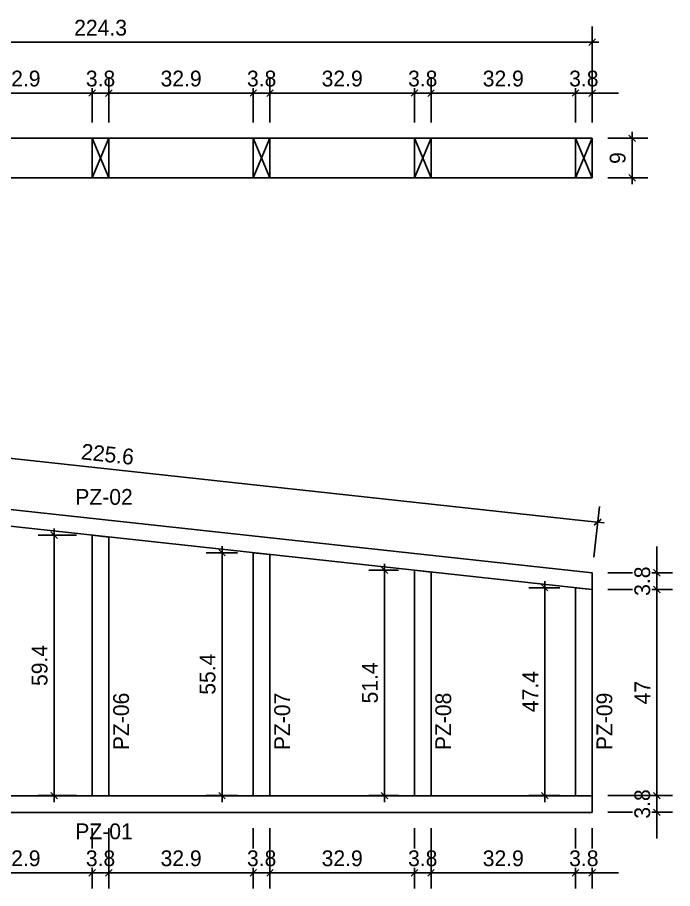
# Model space of a CAD drawing. Header units: millimetres. Extents: x 19458 to 19801, y 4351 to 4752.
# Drawn here: x 19612.547 to 19614.041, y 4507.213 to 4509.2 of the extents above; entities that cross this region are included whole.
import ezdxf

# ---------------------------------------------------------------- set-up
doc = ezdxf.new("R2010")
doc.units = ezdxf.units.MM
for name, color, linetype in [('0 @ 0.2', 7, 'Continuous'), ('PANELES PARED', 2, 'Continuous'), ('TEXTO @ 0.2', 2, 'Continuous')]:
    doc.layers.add(name, color=color, linetype=linetype)
doc.styles.add('century gothic', font='GOTHIC.TTF')
doc.dimstyles.new('ANOTATIVE CM SMCONSTRUCCIONES', dxfattribs={"dimscale": 0, "dimtxt": 0.18, "dimasz": 0.15, "dimexe": 0.18, "dimexo": 0.18, "dimgap": 0.07, "dimtad": 1, "dimdec": 1, "dimlfac": 100, "dimdsep": 46, "dimtxsty": 'century gothic', "dimblk1": 'FLECHA1', "dimblk2": 'FLECHA1', "dimsah": 1, "dimcen": 0.18, "dimdle": 0.075, "dimclrd": 1, "dimclre": 1, "dimclrt": 2, "dimaunit": 1, "dimadec": 0, "dimazin": 2, "dimtfac": 0.75, "dimtdec": 1, "dimtix": 1, "dimtmove": 2, "dimatfit": 3, "dimfxl": 0.09, "dimtvp": 1.5, "dimtfill": 1, "dimtolj": 1, "dimtzin": 0, "dimarcsym": 0})

# ---------------------------------------------------------------- blocks, each defined once
blk = doc.blocks.new('PL8')
at = {"layer": 'PANELES PARED'}
for points in [[(19479.1545, 4492.6112), (19479.1545, 4492.6495), (19476.912, 4492.8933), (19476.912, 4492.8551)], [(19476.912, 4492.1411), (19476.95, 4492.1411), (19476.95, 4492.851), (19476.912, 4492.8551)], [(19477.2794, 4492.1411), (19477.3174, 4492.1411), (19477.3174, 4492.811), (19477.2794, 4492.8152)], [(19477.6468, 4492.1411), (19477.6848, 4492.1411), (19477.6848, 4492.7711), (19477.6468, 4492.7752)], [(19478.0142, 4492.1411), (19478.0522, 4492.1411), (19478.0522, 4492.7311), (19478.0142, 4492.7352)], [(19478.3816, 4492.1411), (19478.4196, 4492.1411), (19478.4196, 4492.6912), (19478.3816, 4492.6953)], [(19478.7491, 4492.1411), (19478.7871, 4492.1411), (19478.7871, 4492.6512), (19478.7491, 4492.6553)], [(19479.1165, 4492.1411), (19479.1545, 4492.1411), (19479.1545, 4492.6112), (19479.1165, 4492.6154)], [(19476.912, 4492.1411), (19476.912, 4492.1031), (19479.1545, 4492.1031), (19479.1545, 4492.1411)]]:
    blk.add_lwpolyline(points, close=True, dxfattribs=at)
blk = doc.blocks.new('FLECHA1')
at = {"color": 1}
blk.add_line((-1, 0), (0.496, 0), dxfattribs=at)
at = {"color": 4}
blk.add_line((-0.246, -0.248), (0.248, 0.25), dxfattribs=at)
blk = doc.blocks.new('*D1072')
at = {"color": 1, "lineweight": -2, "transparency": 16777216}
for p, q in [((19612.3881, 4507.3513), (19612.3881, 4507.2133)), ((19612.7175, 4507.3513), (19612.7175, 4507.2133)), ((19612.4181, 4507.2493), (19612.6875, 4507.2493))]:
    blk.add_line(p, q, dxfattribs=at)
at = {"layer": 'Defpoints', "color": 0, "transparency": 16777216}
for p in [(19612.3881, 4507.3873), (19612.7175, 4507.3873), (19612.7175, 4507.2493)]:
    blk.add_point(p, dxfattribs=at)
at = {"color": 1, "lineweight": -2, "transparency": 16777216, "xscale": 0.03, "yscale": 0.03, "zscale": 0.03, "rotation": 180}
blk.add_blockref('FLECHA1', (19612.3881, 4507.2493), dxfattribs=at)
at = {"color": 1, "lineweight": -2, "transparency": 16777216, "xscale": 0.03, "yscale": 0.03, "zscale": 0.03}
blk.add_blockref('FLECHA1', (19612.7175, 4507.2493), dxfattribs=at)
at = {"color": 2, "transparency": 16777216, "insert": (19612.5528, 4507.2822), "char_height": 0.036, "attachment_point": 5, "style": 'century gothic', "bg_fill": 3, "box_fill_scale": 1.1, "bg_fill_color": 256, "bg_fill_true_color": 13158600, "bg_fill_transparency": 0}
blk.add_mtext('\\A1;32.9', dxfattribs=at)
blk = doc.blocks.new('*D1073')
at = {"color": 1, "lineweight": -2, "transparency": 16777216}
for p, q in [((19612.7175, 4507.3513), (19612.7175, 4507.2133)), ((19612.7555, 4507.3513), (19612.7555, 4507.2133)), ((19612.6875, 4507.2493), (19612.6575, 4507.2493)), ((19612.7175, 4507.2493), (19612.7555, 4507.2493)), ((19612.7855, 4507.2493), (19612.8155, 4507.2493))]:
    blk.add_line(p, q, dxfattribs=at)
at = {"layer": 'Defpoints', "color": 0, "transparency": 16777216}
for p in [(19612.7175, 4507.3873), (19612.7555, 4507.3873), (19612.7555, 4507.2493)]:
    blk.add_point(p, dxfattribs=at)
at = {"color": 1, "lineweight": -2, "transparency": 16777216, "xscale": 0.03, "yscale": 0.03, "zscale": 0.03}
blk.add_blockref('FLECHA1', (19612.7175, 4507.2493), dxfattribs=at)
at = {"color": 1, "lineweight": -2, "transparency": 16777216, "xscale": 0.03, "yscale": 0.03, "zscale": 0.03, "rotation": 180}
blk.add_blockref('FLECHA1', (19612.7555, 4507.2493), dxfattribs=at)
at = {"color": 2, "transparency": 16777216, "insert": (19612.7365, 4507.2822), "char_height": 0.036, "attachment_point": 5, "style": 'century gothic', "bg_fill": 3, "box_fill_scale": 1.1, "bg_fill_color": 256, "bg_fill_true_color": 13158600, "bg_fill_transparency": 0}
blk.add_mtext('\\A1;3.8', dxfattribs=at)
blk = doc.blocks.new('*D1074')
at = {"color": 1, "lineweight": -2, "transparency": 16777216}
for p, q in [((19612.7555, 4507.3513), (19612.7555, 4507.2133)), ((19613.085, 4507.3513), (19613.085, 4507.2133)), ((19612.7855, 4507.2493), (19613.055, 4507.2493))]:
    blk.add_line(p, q, dxfattribs=at)
at = {"layer": 'Defpoints', "color": 0, "transparency": 16777216}
for p in [(19612.7555, 4507.3873), (19613.085, 4507.3873), (19613.085, 4507.2493)]:
    blk.add_point(p, dxfattribs=at)
at = {"color": 1, "lineweight": -2, "transparency": 16777216, "xscale": 0.03, "yscale": 0.03, "zscale": 0.03, "rotation": 180}
blk.add_blockref('FLECHA1', (19612.7555, 4507.2493), dxfattribs=at)
at = {"color": 1, "lineweight": -2, "transparency": 16777216, "xscale": 0.03, "yscale": 0.03, "zscale": 0.03}
blk.add_blockref('FLECHA1', (19613.085, 4507.2493), dxfattribs=at)
at = {"color": 2, "transparency": 16777216, "insert": (19612.9203, 4507.2822), "char_height": 0.036, "attachment_point": 5, "style": 'century gothic', "bg_fill": 3, "box_fill_scale": 1.1, "bg_fill_color": 256, "bg_fill_true_color": 13158600, "bg_fill_transparency": 0}
blk.add_mtext('\\A1;32.9', dxfattribs=at)
blk = doc.blocks.new('*D1075')
at = {"color": 1, "lineweight": -2, "transparency": 16777216}
for p, q in [((19613.085, 4507.3513), (19613.085, 4507.2133)), ((19613.123, 4507.3513), (19613.123, 4507.2133)), ((19613.055, 4507.2493), (19613.025, 4507.2493)), ((19613.085, 4507.2493), (19613.123, 4507.2493)), ((19613.153, 4507.2493), (19613.183, 4507.2493))]:
    blk.add_line(p, q, dxfattribs=at)
at = {"layer": 'Defpoints', "color": 0, "transparency": 16777216}
for p in [(19613.085, 4507.3873), (19613.123, 4507.3873), (19613.123, 4507.2493)]:
    blk.add_point(p, dxfattribs=at)
at = {"color": 1, "lineweight": -2, "transparency": 16777216, "xscale": 0.03, "yscale": 0.03, "zscale": 0.03}
blk.add_blockref('FLECHA1', (19613.085, 4507.2493), dxfattribs=at)
at = {"color": 1, "lineweight": -2, "transparency": 16777216, "xscale": 0.03, "yscale": 0.03, "zscale": 0.03, "rotation": 180}
blk.add_blockref('FLECHA1', (19613.123, 4507.2493), dxfattribs=at)
at = {"color": 2, "transparency": 16777216, "insert": (19613.104, 4507.2822), "char_height": 0.036, "attachment_point": 5, "style": 'century gothic', "bg_fill": 3, "box_fill_scale": 1.1, "bg_fill_color": 256, "bg_fill_true_color": 13158600, "bg_fill_transparency": 0}
blk.add_mtext('\\A1;3.8', dxfattribs=at)
blk = doc.blocks.new('*D1076')
at = {"color": 1, "lineweight": -2, "transparency": 16777216}
for p, q in [((19613.123, 4507.3513), (19613.123, 4507.2133)), ((19613.4524, 4507.3513), (19613.4524, 4507.2133)), ((19613.153, 4507.2493), (19613.4224, 4507.2493))]:
    blk.add_line(p, q, dxfattribs=at)
at = {"layer": 'Defpoints', "color": 0, "transparency": 16777216}
for p in [(19613.123, 4507.3873), (19613.4524, 4507.3873), (19613.4524, 4507.2493)]:
    blk.add_point(p, dxfattribs=at)
at = {"color": 1, "lineweight": -2, "transparency": 16777216, "xscale": 0.03, "yscale": 0.03, "zscale": 0.03, "rotation": 180}
blk.add_blockref('FLECHA1', (19613.123, 4507.2493), dxfattribs=at)
at = {"color": 1, "lineweight": -2, "transparency": 16777216, "xscale": 0.03, "yscale": 0.03, "zscale": 0.03}
blk.add_blockref('FLECHA1', (19613.4524, 4507.2493), dxfattribs=at)
at = {"color": 2, "transparency": 16777216, "insert": (19613.2877, 4507.2822), "char_height": 0.036, "attachment_point": 5, "style": 'century gothic', "bg_fill": 3, "box_fill_scale": 1.1, "bg_fill_color": 256, "bg_fill_true_color": 13158600, "bg_fill_transparency": 0}
blk.add_mtext('\\A1;32.9', dxfattribs=at)
blk = doc.blocks.new('*D1077')
at = {"color": 1, "lineweight": -2, "transparency": 16777216}
for p, q in [((19613.4524, 4507.3513), (19613.4524, 4507.2133)), ((19613.4904, 4507.3513), (19613.4904, 4507.2133)), ((19613.4224, 4507.2493), (19613.3924, 4507.2493)), ((19613.4524, 4507.2493), (19613.4904, 4507.2493)), ((19613.5204, 4507.2493), (19613.5504, 4507.2493))]:
    blk.add_line(p, q, dxfattribs=at)
at = {"layer": 'Defpoints', "color": 0, "transparency": 16777216}
for p in [(19613.4524, 4507.3873), (19613.4904, 4507.3873), (19613.4904, 4507.2493)]:
    blk.add_point(p, dxfattribs=at)
at = {"color": 1, "lineweight": -2, "transparency": 16777216, "xscale": 0.03, "yscale": 0.03, "zscale": 0.03}
blk.add_blockref('FLECHA1', (19613.4524, 4507.2493), dxfattribs=at)
at = {"color": 1, "lineweight": -2, "transparency": 16777216, "xscale": 0.03, "yscale": 0.03, "zscale": 0.03, "rotation": 180}
blk.add_blockref('FLECHA1', (19613.4904, 4507.2493), dxfattribs=at)
at = {"color": 2, "transparency": 16777216, "insert": (19613.4714, 4507.2822), "char_height": 0.036, "attachment_point": 5, "style": 'century gothic', "bg_fill": 3, "box_fill_scale": 1.1, "bg_fill_color": 256, "bg_fill_true_color": 13158600, "bg_fill_transparency": 0}
blk.add_mtext('\\A1;3.8', dxfattribs=at)
blk = doc.blocks.new('*D1078')
at = {"color": 1, "lineweight": -2, "transparency": 16777216}
for p, q in [((19613.4904, 4507.3513), (19613.4904, 4507.2133)), ((19613.8198, 4507.3513), (19613.8198, 4507.2133)), ((19613.5204, 4507.2493), (19613.7898, 4507.2493))]:
    blk.add_line(p, q, dxfattribs=at)
at = {"layer": 'Defpoints', "color": 0, "transparency": 16777216}
for p in [(19613.4904, 4507.3873), (19613.8198, 4507.3873), (19613.8198, 4507.2493)]:
    blk.add_point(p, dxfattribs=at)
at = {"color": 1, "lineweight": -2, "transparency": 16777216, "xscale": 0.03, "yscale": 0.03, "zscale": 0.03, "rotation": 180}
blk.add_blockref('FLECHA1', (19613.4904, 4507.2493), dxfattribs=at)
at = {"color": 1, "lineweight": -2, "transparency": 16777216, "xscale": 0.03, "yscale": 0.03, "zscale": 0.03}
blk.add_blockref('FLECHA1', (19613.8198, 4507.2493), dxfattribs=at)
at = {"color": 2, "transparency": 16777216, "insert": (19613.6551, 4507.2822), "char_height": 0.036, "attachment_point": 5, "style": 'century gothic', "bg_fill": 3, "box_fill_scale": 1.1, "bg_fill_color": 256, "bg_fill_true_color": 13158600, "bg_fill_transparency": 0}
blk.add_mtext('\\A1;32.9', dxfattribs=at)
blk = doc.blocks.new('*D1079')
at = {"color": 1, "lineweight": -2, "transparency": 16777216}
for p, q in [((19613.8198, 4507.3513), (19613.8198, 4507.2133)), ((19613.8578, 4507.3513), (19613.8578, 4507.2133)), ((19613.7898, 4507.2493), (19613.7598, 4507.2493)), ((19613.8198, 4507.2493), (19613.8578, 4507.2493)), ((19613.8878, 4507.2493), (19613.9178, 4507.2493))]:
    blk.add_line(p, q, dxfattribs=at)
at = {"layer": 'Defpoints', "color": 0, "transparency": 16777216}
for p in [(19613.8198, 4507.3873), (19613.8578, 4507.3873), (19613.8578, 4507.2493)]:
    blk.add_point(p, dxfattribs=at)
at = {"color": 1, "lineweight": -2, "transparency": 16777216, "xscale": 0.03, "yscale": 0.03, "zscale": 0.03}
blk.add_blockref('FLECHA1', (19613.8198, 4507.2493), dxfattribs=at)
at = {"color": 1, "lineweight": -2, "transparency": 16777216, "xscale": 0.03, "yscale": 0.03, "zscale": 0.03, "rotation": 180}
blk.add_blockref('FLECHA1', (19613.8578, 4507.2493), dxfattribs=at)
at = {"color": 2, "transparency": 16777216, "insert": (19613.8388, 4507.2822), "char_height": 0.036, "attachment_point": 5, "style": 'century gothic', "bg_fill": 3, "box_fill_scale": 1.1, "bg_fill_color": 256, "bg_fill_true_color": 13158600, "bg_fill_transparency": 0}
blk.add_mtext('\\A1;3.8', dxfattribs=at)
blk = doc.blocks.new('*D1080')
at = {"color": 1, "lineweight": -2, "transparency": 16777216}
for p, q in [((19614.0052, 4507.4553), (19614.0052, 4507.4853)), ((19613.8938, 4507.4253), (19614.0412, 4507.4253)), ((19614.0052, 4507.3873), (19614.0052, 4507.4253)), ((19613.8938, 4507.3873), (19614.0412, 4507.3873)), ((19614.0052, 4507.3573), (19614.0052, 4507.3273))]:
    blk.add_line(p, q, dxfattribs=at)
at = {"layer": 'Defpoints', "color": 0, "transparency": 16777216}
for p in [(19613.8578, 4507.4253), (19614.0052, 4507.4253), (19613.8578, 4507.3873)]:
    blk.add_point(p, dxfattribs=at)
at = {"color": 1, "lineweight": -2, "transparency": 16777216, "xscale": 0.03, "yscale": 0.03, "zscale": 0.03}
for p, rotation in [((19614.0052, 4507.4253), 270), ((19614.0052, 4507.3873), 90)]:
    blk.add_blockref('FLECHA1', p, dxfattribs=dict(at, rotation=rotation))
at = {"color": 2, "transparency": 16777216, "insert": (19613.9723, 4507.4063), "char_height": 0.036, "attachment_point": 5, "rotation": 90, "style": 'century gothic', "bg_fill": 3, "box_fill_scale": 1.1, "bg_fill_color": 256, "bg_fill_true_color": 13158600, "bg_fill_transparency": 0}
blk.add_mtext('\\A1;3.8', dxfattribs=at)
blk = doc.blocks.new('*D1081')
at = {"color": 1, "lineweight": -2, "transparency": 16777216}
for p, q in [((19613.8938, 4507.8954), (19614.0412, 4507.8954)), ((19614.0052, 4507.4553), (19614.0052, 4507.8654)), ((19613.8938, 4507.4253), (19614.0412, 4507.4253))]:
    blk.add_line(p, q, dxfattribs=at)
at = {"layer": 'Defpoints', "color": 0, "transparency": 16777216}
for p in [(19613.8578, 4507.8954), (19614.0052, 4507.8954), (19613.8578, 4507.4253)]:
    blk.add_point(p, dxfattribs=at)
at = {"color": 1, "lineweight": -2, "transparency": 16777216, "xscale": 0.03, "yscale": 0.03, "zscale": 0.03}
for p, rotation in [((19614.0052, 4507.8954), 90), ((19614.0052, 4507.4253), 270)]:
    blk.add_blockref('FLECHA1', p, dxfattribs=dict(at, rotation=rotation))
at = {"color": 2, "transparency": 16777216, "insert": (19613.9723, 4507.6603), "char_height": 0.036, "attachment_point": 5, "rotation": 90, "style": 'century gothic', "bg_fill": 3, "box_fill_scale": 1.1, "bg_fill_color": 256, "bg_fill_true_color": 13158600, "bg_fill_transparency": 0}
blk.add_mtext('\\A1;47', dxfattribs=at)
blk = doc.blocks.new('*D1082')
at = {"color": 1, "lineweight": -2, "transparency": 16777216}
for p, q in [((19614.0052, 4507.9636), (19614.0052, 4507.9936)), ((19613.8938, 4507.9336), (19614.0412, 4507.9336)), ((19614.0052, 4507.8954), (19614.0052, 4507.9336)), ((19613.8938, 4507.8954), (19614.0412, 4507.8954)), ((19614.0052, 4507.8654), (19614.0052, 4507.8354))]:
    blk.add_line(p, q, dxfattribs=at)
at = {"layer": 'Defpoints', "color": 0, "transparency": 16777216}
for p in [(19613.8578, 4507.9336), (19614.0052, 4507.9336), (19613.8578, 4507.8954)]:
    blk.add_point(p, dxfattribs=at)
at = {"color": 1, "lineweight": -2, "transparency": 16777216, "xscale": 0.03, "yscale": 0.03, "zscale": 0.03}
for p, rotation in [((19614.0052, 4507.9336), 270), ((19614.0052, 4507.8954), 90)]:
    blk.add_blockref('FLECHA1', p, dxfattribs=dict(at, rotation=rotation))
at = {"color": 2, "transparency": 16777216, "insert": (19613.9723, 4507.9145), "char_height": 0.036, "attachment_point": 5, "rotation": 90, "style": 'century gothic', "bg_fill": 3, "box_fill_scale": 1.1, "bg_fill_color": 256, "bg_fill_true_color": 13158600, "bg_fill_transparency": 0}
blk.add_mtext('\\A1;3.8', dxfattribs=at)
blk = doc.blocks.new('*D1083')
at = {"color": 1, "lineweight": -2, "transparency": 16777216}
for p, q in [((19611.6192, 4508.2133), (19611.6317, 4508.3288)), ((19611.6577, 4508.2897), (19613.8405, 4508.0523)), ((19613.8617, 4507.9694), (19613.8743, 4508.0849))]:
    blk.add_line(p, q, dxfattribs=at)
at = {"layer": 'Defpoints', "color": 0, "transparency": 16777216}
for p in [(19611.6153, 4508.1775), (19613.8704, 4508.0491), (19613.8578, 4507.9336)]:
    blk.add_point(p, dxfattribs=at)
at = {"color": 1, "lineweight": -2, "transparency": 16777216, "xscale": 0.03, "yscale": 0.03, "zscale": 0.03}
for p, rotation in [((19611.6279, 4508.293), 173.7933425467049), ((19613.8704, 4508.0491), 353.7933425467049)]:
    blk.add_blockref('FLECHA1', p, dxfattribs=dict(at, rotation=rotation))
at = {"color": 2, "transparency": 16777216, "insert": (19612.7527, 4508.2038), "char_height": 0.036, "attachment_point": 5, "rotation": 353.7933, "style": 'century gothic', "bg_fill": 3, "box_fill_scale": 1.1, "bg_fill_color": 256, "bg_fill_true_color": 13158600, "bg_fill_transparency": 0}
blk.add_mtext('\\A1;225.6', dxfattribs=at)
blk = doc.blocks.new('*D1084')
at = {"color": 1, "lineweight": -2, "transparency": 16777216}
for p, q in [((19613.8938, 4508.9246), (19613.985, 4508.9246)), ((19613.949, 4508.8946), (19613.949, 4508.8646)), ((19613.8938, 4508.8346), (19613.985, 4508.8346))]:
    blk.add_line(p, q, dxfattribs=at)
at = {"layer": 'Defpoints', "color": 0, "transparency": 16777216}
for p in [(19613.8578, 4508.9246), (19613.8578, 4508.8346), (19613.949, 4508.8346)]:
    blk.add_point(p, dxfattribs=at)
at = {"color": 1, "lineweight": -2, "transparency": 16777216, "xscale": 0.03, "yscale": 0.03, "zscale": 0.03}
for p, rotation in [((19613.949, 4508.9246), 90), ((19613.949, 4508.8346), 270)]:
    blk.add_blockref('FLECHA1', p, dxfattribs=dict(at, rotation=rotation))
at = {"color": 2, "transparency": 16777216, "insert": (19613.9161, 4508.8796), "char_height": 0.036, "attachment_point": 5, "rotation": 90, "style": 'century gothic', "bg_fill": 3, "box_fill_scale": 1.1, "bg_fill_color": 256, "bg_fill_true_color": 13158600, "bg_fill_transparency": 0}
blk.add_mtext('\\A1;9', dxfattribs=at)
blk = doc.blocks.new('PZ1')
at = {"layer": 'PANELES PARED'}
for p, q in [((19503.9863, 4507.8495), (19504.0243, 4507.7595)), ((19503.9863, 4507.7595), (19504.0243, 4507.8495))]:
    blk.add_line(p, q, dxfattribs=at)
blk.add_lwpolyline([(19503.9863, 4507.7595), (19504.0243, 4507.7595), (19504.0243, 4507.8495), (19503.9863, 4507.8495)], close=True, dxfattribs=at)
blk = doc.blocks.new('*D1090')
at = {"color": 1, "lineweight": -2, "transparency": 16777216}
for p, q in [((19612.3881, 4508.9606), (19612.3881, 4509.0638)), ((19612.7175, 4508.9606), (19612.7175, 4509.0638)), ((19612.4181, 4509.0278), (19612.6875, 4509.0278))]:
    blk.add_line(p, q, dxfattribs=at)
at = {"layer": 'Defpoints', "color": 0, "transparency": 16777216}
for p in [(19612.7175, 4509.0278), (19612.3881, 4508.9246), (19612.7175, 4508.9246)]:
    blk.add_point(p, dxfattribs=at)
at = {"color": 1, "lineweight": -2, "transparency": 16777216, "xscale": 0.03, "yscale": 0.03, "zscale": 0.03, "rotation": 180}
blk.add_blockref('FLECHA1', (19612.3881, 4509.0278), dxfattribs=at)
at = {"color": 1, "lineweight": -2, "transparency": 16777216, "xscale": 0.03, "yscale": 0.03, "zscale": 0.03}
blk.add_blockref('FLECHA1', (19612.7175, 4509.0278), dxfattribs=at)
at = {"color": 2, "transparency": 16777216, "insert": (19612.5528, 4509.0607), "char_height": 0.036, "attachment_point": 5, "style": 'century gothic', "bg_fill": 3, "box_fill_scale": 1.1, "bg_fill_color": 256, "bg_fill_true_color": 13158600, "bg_fill_transparency": 0}
blk.add_mtext('\\A1;32.9', dxfattribs=at)
blk = doc.blocks.new('*D1091')
at = {"color": 1, "lineweight": -2, "transparency": 16777216}
for p, q in [((19612.7175, 4508.9606), (19612.7175, 4509.0638)), ((19612.7555, 4508.9606), (19612.7555, 4509.0638)), ((19612.6875, 4509.0278), (19612.6575, 4509.0278)), ((19612.7175, 4509.0278), (19612.7555, 4509.0278)), ((19612.7855, 4509.0278), (19612.8155, 4509.0278))]:
    blk.add_line(p, q, dxfattribs=at)
at = {"layer": 'Defpoints', "color": 0, "transparency": 16777216}
for p in [(19612.7555, 4509.0278), (19612.7175, 4508.9246), (19612.7555, 4508.9246)]:
    blk.add_point(p, dxfattribs=at)
at = {"color": 1, "lineweight": -2, "transparency": 16777216, "xscale": 0.03, "yscale": 0.03, "zscale": 0.03}
blk.add_blockref('FLECHA1', (19612.7175, 4509.0278), dxfattribs=at)
at = {"color": 1, "lineweight": -2, "transparency": 16777216, "xscale": 0.03, "yscale": 0.03, "zscale": 0.03, "rotation": 180}
blk.add_blockref('FLECHA1', (19612.7555, 4509.0278), dxfattribs=at)
at = {"color": 2, "transparency": 16777216, "insert": (19612.7365, 4509.0607), "char_height": 0.036, "attachment_point": 5, "style": 'century gothic', "bg_fill": 3, "box_fill_scale": 1.1, "bg_fill_color": 256, "bg_fill_true_color": 13158600, "bg_fill_transparency": 0}
blk.add_mtext('\\A1;3.8', dxfattribs=at)
blk = doc.blocks.new('*D1092')
at = {"color": 1, "lineweight": -2, "transparency": 16777216}
for p, q in [((19612.7555, 4508.9606), (19612.7555, 4509.0638)), ((19613.085, 4508.9606), (19613.085, 4509.0638)), ((19612.7855, 4509.0278), (19613.055, 4509.0278))]:
    blk.add_line(p, q, dxfattribs=at)
at = {"layer": 'Defpoints', "color": 0, "transparency": 16777216}
for p in [(19613.085, 4509.0278), (19612.7555, 4508.9246), (19613.085, 4508.9246)]:
    blk.add_point(p, dxfattribs=at)
at = {"color": 1, "lineweight": -2, "transparency": 16777216, "xscale": 0.03, "yscale": 0.03, "zscale": 0.03, "rotation": 180}
blk.add_blockref('FLECHA1', (19612.7555, 4509.0278), dxfattribs=at)
at = {"color": 1, "lineweight": -2, "transparency": 16777216, "xscale": 0.03, "yscale": 0.03, "zscale": 0.03}
blk.add_blockref('FLECHA1', (19613.085, 4509.0278), dxfattribs=at)
at = {"color": 2, "transparency": 16777216, "insert": (19612.9203, 4509.0607), "char_height": 0.036, "attachment_point": 5, "style": 'century gothic', "bg_fill": 3, "box_fill_scale": 1.1, "bg_fill_color": 256, "bg_fill_true_color": 13158600, "bg_fill_transparency": 0}
blk.add_mtext('\\A1;32.9', dxfattribs=at)
blk = doc.blocks.new('*D1093')
at = {"color": 1, "lineweight": -2, "transparency": 16777216}
for p, q in [((19613.085, 4508.9606), (19613.085, 4509.0638)), ((19613.123, 4508.9606), (19613.123, 4509.0638)), ((19613.055, 4509.0278), (19613.025, 4509.0278)), ((19613.085, 4509.0278), (19613.123, 4509.0278)), ((19613.153, 4509.0278), (19613.183, 4509.0278))]:
    blk.add_line(p, q, dxfattribs=at)
at = {"layer": 'Defpoints', "color": 0, "transparency": 16777216}
for p in [(19613.123, 4509.0278), (19613.085, 4508.9246), (19613.123, 4508.9246)]:
    blk.add_point(p, dxfattribs=at)
at = {"color": 1, "lineweight": -2, "transparency": 16777216, "xscale": 0.03, "yscale": 0.03, "zscale": 0.03}
blk.add_blockref('FLECHA1', (19613.085, 4509.0278), dxfattribs=at)
at = {"color": 1, "lineweight": -2, "transparency": 16777216, "xscale": 0.03, "yscale": 0.03, "zscale": 0.03, "rotation": 180}
blk.add_blockref('FLECHA1', (19613.123, 4509.0278), dxfattribs=at)
at = {"color": 2, "transparency": 16777216, "insert": (19613.104, 4509.0607), "char_height": 0.036, "attachment_point": 5, "style": 'century gothic', "bg_fill": 3, "box_fill_scale": 1.1, "bg_fill_color": 256, "bg_fill_true_color": 13158600, "bg_fill_transparency": 0}
blk.add_mtext('\\A1;3.8', dxfattribs=at)
blk = doc.blocks.new('*D1094')
at = {"color": 1, "lineweight": -2, "transparency": 16777216}
for p, q in [((19613.123, 4508.9606), (19613.123, 4509.0638)), ((19613.4524, 4508.9606), (19613.4524, 4509.0638)), ((19613.153, 4509.0278), (19613.4224, 4509.0278))]:
    blk.add_line(p, q, dxfattribs=at)
at = {"layer": 'Defpoints', "color": 0, "transparency": 16777216}
for p in [(19613.4524, 4509.0278), (19613.123, 4508.9246), (19613.4524, 4508.9246)]:
    blk.add_point(p, dxfattribs=at)
at = {"color": 1, "lineweight": -2, "transparency": 16777216, "xscale": 0.03, "yscale": 0.03, "zscale": 0.03, "rotation": 180}
blk.add_blockref('FLECHA1', (19613.123, 4509.0278), dxfattribs=at)
at = {"color": 1, "lineweight": -2, "transparency": 16777216, "xscale": 0.03, "yscale": 0.03, "zscale": 0.03}
blk.add_blockref('FLECHA1', (19613.4524, 4509.0278), dxfattribs=at)
at = {"color": 2, "transparency": 16777216, "insert": (19613.2877, 4509.0607), "char_height": 0.036, "attachment_point": 5, "style": 'century gothic', "bg_fill": 3, "box_fill_scale": 1.1, "bg_fill_color": 256, "bg_fill_true_color": 13158600, "bg_fill_transparency": 0}
blk.add_mtext('\\A1;32.9', dxfattribs=at)
blk = doc.blocks.new('*D1095')
at = {"color": 1, "lineweight": -2, "transparency": 16777216}
for p, q in [((19613.4524, 4508.9606), (19613.4524, 4509.0638)), ((19613.4904, 4508.9606), (19613.4904, 4509.0638)), ((19613.4224, 4509.0278), (19613.3924, 4509.0278)), ((19613.4524, 4509.0278), (19613.4904, 4509.0278)), ((19613.5204, 4509.0278), (19613.5504, 4509.0278))]:
    blk.add_line(p, q, dxfattribs=at)
at = {"layer": 'Defpoints', "color": 0, "transparency": 16777216}
for p in [(19613.4904, 4509.0278), (19613.4524, 4508.9246), (19613.4904, 4508.9246)]:
    blk.add_point(p, dxfattribs=at)
at = {"color": 1, "lineweight": -2, "transparency": 16777216, "xscale": 0.03, "yscale": 0.03, "zscale": 0.03}
blk.add_blockref('FLECHA1', (19613.4524, 4509.0278), dxfattribs=at)
at = {"color": 1, "lineweight": -2, "transparency": 16777216, "xscale": 0.03, "yscale": 0.03, "zscale": 0.03, "rotation": 180}
blk.add_blockref('FLECHA1', (19613.4904, 4509.0278), dxfattribs=at)
at = {"color": 2, "transparency": 16777216, "insert": (19613.4714, 4509.0607), "char_height": 0.036, "attachment_point": 5, "style": 'century gothic', "bg_fill": 3, "box_fill_scale": 1.1, "bg_fill_color": 256, "bg_fill_true_color": 13158600, "bg_fill_transparency": 0}
blk.add_mtext('\\A1;3.8', dxfattribs=at)
blk = doc.blocks.new('*D1096')
at = {"color": 1, "lineweight": -2, "transparency": 16777216}
for p, q in [((19613.4904, 4508.9606), (19613.4904, 4509.0638)), ((19613.8198, 4508.9606), (19613.8198, 4509.0638)), ((19613.5204, 4509.0278), (19613.7898, 4509.0278))]:
    blk.add_line(p, q, dxfattribs=at)
at = {"layer": 'Defpoints', "color": 0, "transparency": 16777216}
for p in [(19613.8198, 4509.0278), (19613.4904, 4508.9246), (19613.8198, 4508.9246)]:
    blk.add_point(p, dxfattribs=at)
at = {"color": 1, "lineweight": -2, "transparency": 16777216, "xscale": 0.03, "yscale": 0.03, "zscale": 0.03, "rotation": 180}
blk.add_blockref('FLECHA1', (19613.4904, 4509.0278), dxfattribs=at)
at = {"color": 1, "lineweight": -2, "transparency": 16777216, "xscale": 0.03, "yscale": 0.03, "zscale": 0.03}
blk.add_blockref('FLECHA1', (19613.8198, 4509.0278), dxfattribs=at)
at = {"color": 2, "transparency": 16777216, "insert": (19613.6551, 4509.0607), "char_height": 0.036, "attachment_point": 5, "style": 'century gothic', "bg_fill": 3, "box_fill_scale": 1.1, "bg_fill_color": 256, "bg_fill_true_color": 13158600, "bg_fill_transparency": 0}
blk.add_mtext('\\A1;32.9', dxfattribs=at)
blk = doc.blocks.new('*D1097')
at = {"color": 1, "lineweight": -2, "transparency": 16777216}
for p, q in [((19613.8198, 4508.9606), (19613.8198, 4509.0638)), ((19613.8578, 4508.9606), (19613.8578, 4509.0638)), ((19613.7898, 4509.0278), (19613.7598, 4509.0278)), ((19613.8198, 4509.0278), (19613.8578, 4509.0278)), ((19613.8878, 4509.0278), (19613.9178, 4509.0278))]:
    blk.add_line(p, q, dxfattribs=at)
at = {"layer": 'Defpoints', "color": 0, "transparency": 16777216}
for p in [(19613.8578, 4509.0278), (19613.8198, 4508.9246), (19613.8578, 4508.9246)]:
    blk.add_point(p, dxfattribs=at)
at = {"color": 1, "lineweight": -2, "transparency": 16777216, "xscale": 0.03, "yscale": 0.03, "zscale": 0.03}
blk.add_blockref('FLECHA1', (19613.8198, 4509.0278), dxfattribs=at)
at = {"color": 1, "lineweight": -2, "transparency": 16777216, "xscale": 0.03, "yscale": 0.03, "zscale": 0.03, "rotation": 180}
blk.add_blockref('FLECHA1', (19613.8578, 4509.0278), dxfattribs=at)
at = {"color": 2, "transparency": 16777216, "insert": (19613.8388, 4509.0607), "char_height": 0.036, "attachment_point": 5, "style": 'century gothic', "bg_fill": 3, "box_fill_scale": 1.1, "bg_fill_color": 256, "bg_fill_true_color": 13158600, "bg_fill_transparency": 0}
blk.add_mtext('\\A1;3.8', dxfattribs=at)
blk = doc.blocks.new('*D1098')
at = {"color": 1, "lineweight": -2, "transparency": 16777216}
for p, q in [((19611.6153, 4508.9606), (19611.6153, 4509.1798)), ((19613.8578, 4508.9606), (19613.8578, 4509.1798)), ((19611.6453, 4509.1438), (19613.8278, 4509.1438))]:
    blk.add_line(p, q, dxfattribs=at)
at = {"layer": 'Defpoints', "color": 0, "transparency": 16777216}
for p in [(19613.8578, 4509.1438), (19611.6153, 4508.9246), (19613.8578, 4508.9246)]:
    blk.add_point(p, dxfattribs=at)
at = {"color": 1, "lineweight": -2, "transparency": 16777216, "xscale": 0.03, "yscale": 0.03, "zscale": 0.03, "rotation": 180}
blk.add_blockref('FLECHA1', (19611.6153, 4509.1438), dxfattribs=at)
at = {"color": 1, "lineweight": -2, "transparency": 16777216, "xscale": 0.03, "yscale": 0.03, "zscale": 0.03}
blk.add_blockref('FLECHA1', (19613.8578, 4509.1438), dxfattribs=at)
at = {"color": 2, "transparency": 16777216, "insert": (19612.7366, 4509.1767), "char_height": 0.036, "attachment_point": 5, "style": 'century gothic', "bg_fill": 3, "box_fill_scale": 1.1, "bg_fill_color": 256, "bg_fill_true_color": 13158600, "bg_fill_transparency": 0}
blk.add_mtext('\\A1;224.3', dxfattribs=at)
blk = doc.blocks.new('*D1101')
at = {"color": 1, "lineweight": -2, "transparency": 16777216}
for p, q in [((19612.6815, 4508.0194), (19612.5946, 4508.0194)), ((19612.6306, 4507.4553), (19612.6306, 4507.9894)), ((19612.6815, 4507.4253), (19612.5946, 4507.4253))]:
    blk.add_line(p, q, dxfattribs=at)
at = {"layer": 'Defpoints', "color": 0, "transparency": 16777216}
for p in [(19612.6306, 4508.0194), (19612.7175, 4508.0194), (19612.7175, 4507.4253)]:
    blk.add_point(p, dxfattribs=at)
at = {"color": 1, "lineweight": -2, "transparency": 16777216, "xscale": 0.03, "yscale": 0.03, "zscale": 0.03}
for p, rotation in [((19612.6306, 4508.0194), 90), ((19612.6306, 4507.4253), 270)]:
    blk.add_blockref('FLECHA1', p, dxfattribs=dict(at, rotation=rotation))
at = {"color": 2, "transparency": 16777216, "insert": (19612.5977, 4507.7223), "char_height": 0.036, "attachment_point": 5, "rotation": 90, "style": 'century gothic', "bg_fill": 3, "box_fill_scale": 1.1, "bg_fill_color": 256, "bg_fill_true_color": 13158600, "bg_fill_transparency": 0}
blk.add_mtext('\\A1;59.4', dxfattribs=at)
blk = doc.blocks.new('*D1102')
at = {"color": 1, "lineweight": -2, "transparency": 16777216}
for p, q in [((19613.049, 4507.9794), (19612.9776, 4507.9794)), ((19613.0136, 4507.4553), (19613.0136, 4507.9494)), ((19613.049, 4507.4253), (19612.9776, 4507.4253))]:
    blk.add_line(p, q, dxfattribs=at)
at = {"layer": 'Defpoints', "color": 0, "transparency": 16777216}
for p in [(19613.0136, 4507.9794), (19613.085, 4507.9794), (19613.085, 4507.4253)]:
    blk.add_point(p, dxfattribs=at)
at = {"color": 1, "lineweight": -2, "transparency": 16777216, "xscale": 0.03, "yscale": 0.03, "zscale": 0.03}
for p, rotation in [((19613.0136, 4507.9794), 90), ((19613.0136, 4507.4253), 270)]:
    blk.add_blockref('FLECHA1', p, dxfattribs=dict(at, rotation=rotation))
at = {"color": 2, "transparency": 16777216, "insert": (19612.9807, 4507.7023), "char_height": 0.036, "attachment_point": 5, "rotation": 90, "style": 'century gothic', "bg_fill": 3, "box_fill_scale": 1.1, "bg_fill_color": 256, "bg_fill_true_color": 13158600, "bg_fill_transparency": 0}
blk.add_mtext('\\A1;55.4', dxfattribs=at)
blk = doc.blocks.new('*D1103')
at = {"color": 1, "lineweight": -2, "transparency": 16777216}
for p, q in [((19613.4164, 4507.9395), (19613.3481, 4507.9395)), ((19613.3841, 4507.4553), (19613.3841, 4507.9095)), ((19613.4164, 4507.4253), (19613.3481, 4507.4253))]:
    blk.add_line(p, q, dxfattribs=at)
at = {"layer": 'Defpoints', "color": 0, "transparency": 16777216}
for p in [(19613.3841, 4507.9395), (19613.4524, 4507.9395), (19613.4524, 4507.4253)]:
    blk.add_point(p, dxfattribs=at)
at = {"color": 1, "lineweight": -2, "transparency": 16777216, "xscale": 0.03, "yscale": 0.03, "zscale": 0.03}
for p, rotation in [((19613.3841, 4507.9395), 90), ((19613.3841, 4507.4253), 270)]:
    blk.add_blockref('FLECHA1', p, dxfattribs=dict(at, rotation=rotation))
at = {"color": 2, "transparency": 16777216, "insert": (19613.3511, 4507.6824), "char_height": 0.036, "attachment_point": 5, "rotation": 90, "style": 'century gothic', "bg_fill": 3, "box_fill_scale": 1.1, "bg_fill_color": 256, "bg_fill_true_color": 13158600, "bg_fill_transparency": 0}
blk.add_mtext('\\A1;51.4', dxfattribs=at)
blk = doc.blocks.new('*D1104')
at = {"color": 1, "lineweight": -2, "transparency": 16777216}
for p, q in [((19613.7838, 4507.8995), (19613.7136, 4507.8995)), ((19613.7496, 4507.4553), (19613.7496, 4507.8695)), ((19613.7838, 4507.4253), (19613.7136, 4507.4253))]:
    blk.add_line(p, q, dxfattribs=at)
at = {"layer": 'Defpoints', "color": 0, "transparency": 16777216}
for p in [(19613.7496, 4507.8995), (19613.8198, 4507.8995), (19613.8198, 4507.4253)]:
    blk.add_point(p, dxfattribs=at)
at = {"color": 1, "lineweight": -2, "transparency": 16777216, "xscale": 0.03, "yscale": 0.03, "zscale": 0.03}
for p, rotation in [((19613.7496, 4507.8995), 90), ((19613.7496, 4507.4253), 270)]:
    blk.add_blockref('FLECHA1', p, dxfattribs=dict(at, rotation=rotation))
at = {"color": 2, "transparency": 16777216, "insert": (19613.7167, 4507.6624), "char_height": 0.036, "attachment_point": 5, "rotation": 90, "style": 'century gothic', "bg_fill": 3, "box_fill_scale": 1.1, "bg_fill_color": 256, "bg_fill_true_color": 13158600, "bg_fill_transparency": 0}
blk.add_mtext('\\A1;47.4', dxfattribs=at)

msp = doc.modelspace()

# ---------------------------------------------------------------- linework, layer by layer
at = {"layer": 'PANELES PARED'}
msp.add_lwpolyline([(19611.6153, 4508.9246), (19613.8578, 4508.9246), (19613.8578, 4508.8346), (19611.6153, 4508.8346)], close=True, dxfattribs=at)

# ---------------------------------------------------------------- block references
for name, p in [('PZ1', (108.7313, 1.0751)), ('PZ1', (109.0987, 1.0751)), ('PZ1', (109.4661, 1.0751)), ('PL8', (134.7033, 15.2841))]:
    msp.add_blockref(name, p)

# ---------------------------------------------------------------- texts
at = {"layer": 'TEXTO @ 0.2', "color": 2, "char_height": 0.036, "width": 0.095414, "attachment_point": 1, "rotation": 90, "style": 'century gothic'}
for s, insert in [('PZ-06 ', (19612.7654, 4507.529)), ('PZ-07 ', (19613.1328, 4507.529)), ('PZ-08 ', (19613.5002, 4507.529))]:
    msp.add_mtext(s, dxfattribs=dict(at, insert=insert))

# ---------------------------------------------------------------- next in the draw order: dimensions: what is measured, and where the dimension line sits
at = {"layer": '0 @ 0.2'}
for base, p1, p2, picture, middle in [((19612.7175, 4509.0278), (19612.3881, 4508.9246), (19612.7175, 4508.9246), '*D1090', (19612.5528, 4509.0607)), ((19612.7175, 4507.2493), (19612.3881, 4507.3873), (19612.7175, 4507.3873), '*D1072', (19612.5528, 4507.2822))]:
    dim = msp.add_linear_dim(base=base, p1=p1, p2=p2, dimstyle='ANOTATIVE CM SMCONSTRUCCIONES', override={"dimscale": 0.2, "dimtix": 1, "dimtofl": 1, "dimtmove": 2, "dimatfit": 3}, dxfattribs=at)
    dim.commit()
    dim.dimension.update_dxf_attribs({"geometry": picture, "text_midpoint": middle})
for base, p1, p2, picture, middle in [((19613.949, 4508.8346), (19613.8578, 4508.9246), (19613.8578, 4508.8346), '*D1084', (19613.9161, 4508.8796)), ((19613.7496, 4507.8995), (19613.8198, 4507.4253), (19613.8198, 4507.8995), '*D1104', (19613.7167, 4507.6624))]:
    dim = msp.add_linear_dim(base=base, p1=p1, p2=p2, angle=90, dimstyle='ANOTATIVE CM SMCONSTRUCCIONES', override={"dimscale": 0.2, "dimtix": 1, "dimtofl": 1, "dimtmove": 2, "dimatfit": 3}, dxfattribs=at)
    dim.commit()
    dim.dimension.update_dxf_attribs({"geometry": picture, "text_midpoint": middle})

# ---------------------------------------------------------------- next in the draw order: block references
msp.add_blockref('PZ1', (109.8335, 1.0751))

# ---------------------------------------------------------------- next in the draw order: dimensions: what is measured, and where the dimension line sits
for base, p1, p2, picture, middle in [((19612.7555, 4509.0278), (19612.7175, 4508.9246), (19612.7555, 4508.9246), '*D1091', (19612.7365, 4509.0607)), ((19612.7555, 4507.2493), (19612.7175, 4507.3873), (19612.7555, 4507.3873), '*D1073', (19612.7365, 4507.2822))]:
    dim = msp.add_linear_dim(base=base, p1=p1, p2=p2, dimstyle='ANOTATIVE CM SMCONSTRUCCIONES', override={"dimscale": 0.2, "dimtix": 1, "dimtofl": 1, "dimtmove": 2, "dimatfit": 3}, dxfattribs=at)
    dim.commit()
    dim.dimension.update_dxf_attribs({"geometry": picture, "text_midpoint": middle})

# ---------------------------------------------------------------- next in the draw order: dimensions: what is measured, and where the dimension line sits
for base, p1, p2, picture, middle in [((19613.08496, 4509.02775), (19612.75555, 4508.9246), (19613.08496, 4508.9246), '*D1092', (19612.92025, 4509.06066)), ((19613.08496, 4507.24934), (19612.75555, 4507.38726), (19613.08496, 4507.38726), '*D1074', (19612.92025, 4507.28224))]:
    dim = msp.add_linear_dim(base=base, p1=p1, p2=p2, dimstyle='ANOTATIVE CM SMCONSTRUCCIONES', override={"dimscale": 0.2, "dimtix": 1, "dimtofl": 1, "dimtmove": 2, "dimatfit": 3}, dxfattribs=at)
    dim.commit()
    dim.dimension.update_dxf_attribs({"geometry": picture, "text_midpoint": middle})

# ---------------------------------------------------------------- next in the draw order: texts
at = {"layer": 'TEXTO @ 0.2', "color": 2, "insert": (19612.6789, 4507.3619), "char_height": 0.036, "width": 0.095414, "attachment_point": 1, "style": 'century gothic'}
msp.add_mtext('PZ-01 ', dxfattribs=at)

# ---------------------------------------------------------------- next in the draw order: dimensions: what is measured, and where the dimension line sits
at = {"layer": '0 @ 0.2'}
for base, p1, p2, picture, middle in [((19613.123, 4509.0278), (19613.085, 4508.9246), (19613.123, 4508.9246), '*D1093', (19613.104, 4509.0607)), ((19613.123, 4507.2493), (19613.085, 4507.3873), (19613.123, 4507.3873), '*D1075', (19613.104, 4507.2822))]:
    dim = msp.add_linear_dim(base=base, p1=p1, p2=p2, dimstyle='ANOTATIVE CM SMCONSTRUCCIONES', override={"dimscale": 0.2, "dimtix": 1, "dimtofl": 1, "dimtmove": 2, "dimatfit": 3}, dxfattribs=at)
    dim.commit()
    dim.dimension.update_dxf_attribs({"geometry": picture, "text_midpoint": middle})

# ---------------------------------------------------------------- next in the draw order: dimensions: what is measured, and where the dimension line sits
for base, p1, p2, picture, middle in [((19613.4524, 4509.0278), (19613.123, 4508.9246), (19613.4524, 4508.9246), '*D1094', (19613.2877, 4509.0607)), ((19613.4524, 4507.2493), (19613.123, 4507.3873), (19613.4524, 4507.3873), '*D1076', (19613.2877, 4507.2822))]:
    dim = msp.add_linear_dim(base=base, p1=p1, p2=p2, dimstyle='ANOTATIVE CM SMCONSTRUCCIONES', override={"dimscale": 0.2, "dimtix": 1, "dimtofl": 1, "dimtmove": 2, "dimatfit": 3}, dxfattribs=at)
    dim.commit()
    dim.dimension.update_dxf_attribs({"geometry": picture, "text_midpoint": middle})

# ---------------------------------------------------------------- next in the draw order: dimensions: what is measured, and where the dimension line sits
for base, p1, p2, picture, middle in [((19613.4904, 4509.0278), (19613.4524, 4508.9246), (19613.4904, 4508.9246), '*D1095', (19613.4714, 4509.0607)), ((19613.4904, 4507.2493), (19613.4524, 4507.3873), (19613.4904, 4507.3873), '*D1077', (19613.4714, 4507.2822))]:
    dim = msp.add_linear_dim(base=base, p1=p1, p2=p2, dimstyle='ANOTATIVE CM SMCONSTRUCCIONES', override={"dimscale": 0.2, "dimtix": 1, "dimtofl": 1, "dimtmove": 2, "dimatfit": 3}, dxfattribs=at)
    dim.commit()
    dim.dimension.update_dxf_attribs({"geometry": picture, "text_midpoint": middle})

# ---------------------------------------------------------------- next in the draw order: dimensions: what is measured, and where the dimension line sits
for base, p1, p2, picture, middle in [((19613.8198, 4509.0278), (19613.4904, 4508.9246), (19613.8198, 4508.9246), '*D1096', (19613.6551, 4509.0607)), ((19613.8198, 4507.2493), (19613.4904, 4507.3873), (19613.8198, 4507.3873), '*D1078', (19613.6551, 4507.2822))]:
    dim = msp.add_linear_dim(base=base, p1=p1, p2=p2, dimstyle='ANOTATIVE CM SMCONSTRUCCIONES', override={"dimscale": 0.2, "dimtix": 1, "dimtofl": 1, "dimtmove": 2, "dimatfit": 3}, dxfattribs=at)
    dim.commit()
    dim.dimension.update_dxf_attribs({"geometry": picture, "text_midpoint": middle})

# ---------------------------------------------------------------- next in the draw order: dimensions: what is measured, and where the dimension line sits
for base, p1, p2, picture, middle in [((19613.8578, 4509.0278), (19613.8198, 4508.9246), (19613.8578, 4508.9246), '*D1097', (19613.8388, 4509.0607)), ((19613.8578, 4507.2493), (19613.8198, 4507.3873), (19613.8578, 4507.3873), '*D1079', (19613.8388, 4507.2822))]:
    dim = msp.add_linear_dim(base=base, p1=p1, p2=p2, dimstyle='ANOTATIVE CM SMCONSTRUCCIONES', override={"dimscale": 0.2, "dimtix": 1, "dimtofl": 1, "dimtmove": 2, "dimatfit": 3}, dxfattribs=at)
    dim.commit()
    dim.dimension.update_dxf_attribs({"geometry": picture, "text_midpoint": middle})

# ---------------------------------------------------------------- next in the draw order: dimensions: what is measured, and where the dimension line sits
dim = msp.add_linear_dim(base=(19613.85781, 4509.14381), p1=(19611.6153, 4508.9246), p2=(19613.85781, 4508.9246), dimstyle='ANOTATIVE CM SMCONSTRUCCIONES', override={"dimscale": 0.2, "dimtix": 1, "dimtofl": 1, "dimtmove": 2, "dimatfit": 3}, dxfattribs=at)
dim.commit()
dim.dimension.update_dxf_attribs({"geometry": '*D1098', "text_midpoint": (19612.73655, 4509.17671)})
dim = msp.add_linear_dim(base=(19614.0052, 4507.4253), p1=(19613.8578, 4507.3873), p2=(19613.8578, 4507.4253), angle=90, dimstyle='ANOTATIVE CM SMCONSTRUCCIONES', override={"dimscale": 0.2, "dimtix": 1, "dimtofl": 1, "dimtmove": 2, "dimatfit": 3}, dxfattribs=at)
dim.commit()
dim.dimension.update_dxf_attribs({"geometry": '*D1080', "text_midpoint": (19613.9723, 4507.4063)})

# ---------------------------------------------------------------- next in the draw order: dimensions: what is measured, and where the dimension line sits
dim = msp.add_linear_dim(base=(19614.0052, 4507.8954), p1=(19613.8578, 4507.4253), p2=(19613.8578, 4507.8954), angle=90, dimstyle='ANOTATIVE CM SMCONSTRUCCIONES', override={"dimscale": 0.2, "dimtix": 1, "dimtofl": 1, "dimtmove": 2, "dimatfit": 3}, dxfattribs=at)
dim.commit()
dim.dimension.update_dxf_attribs({"geometry": '*D1081', "text_midpoint": (19613.9723, 4507.6603)})

# ---------------------------------------------------------------- next in the draw order: texts
at = {"layer": 'TEXTO @ 0.2', "color": 2, "insert": (19613.8677, 4507.529), "char_height": 0.036, "width": 0.095414, "attachment_point": 1, "rotation": 90, "style": 'century gothic'}
msp.add_mtext('PZ-09 ', dxfattribs=at)

# ---------------------------------------------------------------- next in the draw order: dimensions: what is measured, and where the dimension line sits
at = {"layer": '0 @ 0.2'}
dim = msp.add_linear_dim(base=(19614.0052, 4507.9336), p1=(19613.8578, 4507.8954), p2=(19613.8578, 4507.9336), angle=90, dimstyle='ANOTATIVE CM SMCONSTRUCCIONES', override={"dimscale": 0.2, "dimtix": 1, "dimtofl": 1, "dimtmove": 2, "dimatfit": 3}, dxfattribs=at)
dim.commit()
dim.dimension.update_dxf_attribs({"geometry": '*D1082', "text_midpoint": (19613.9723, 4507.9145)})

# ---------------------------------------------------------------- next in the draw order: dimensions: what is measured, and where the dimension line sits
dim = msp.add_aligned_dim(p1=(19611.6153, 4508.1775), p2=(19613.8578, 4507.9336), distance=0.1162, dimstyle='ANOTATIVE CM SMCONSTRUCCIONES', override={"dimscale": 0.2, "dimtix": 1, "dimtofl": 1, "dimtmove": 2, "dimatfit": 3}, dxfattribs=at)
dim.commit()
dim.dimension.update_dxf_attribs({"geometry": '*D1083', "text_midpoint": (19612.7527, 4508.2038)})

# ---------------------------------------------------------------- next in the draw order: texts
at = {"layer": 'TEXTO @ 0.2', "color": 2, "insert": (19612.6789, 4508.1247), "char_height": 0.036, "width": 0.095414, "attachment_point": 1, "style": 'century gothic'}
msp.add_mtext('PZ-02 ', dxfattribs=at)

# ---------------------------------------------------------------- next in the draw order: dimensions: what is measured, and where the dimension line sits
at = {"layer": '0 @ 0.2'}
for base, p1, p2, picture, middle in [((19612.6306, 4508.0194), (19612.7175, 4507.4253), (19612.7175, 4508.0194), '*D1101', (19612.5977, 4507.7223)), ((19613.0136, 4507.9794), (19613.085, 4507.4253), (19613.085, 4507.9794), '*D1102', (19612.9807, 4507.7023)), ((19613.3841, 4507.9395), (19613.4524, 4507.4253), (19613.4524, 4507.9395), '*D1103', (19613.3511, 4507.6824))]:
    dim = msp.add_linear_dim(base=base, p1=p1, p2=p2, angle=90, dimstyle='ANOTATIVE CM SMCONSTRUCCIONES', override={"dimscale": 0.2, "dimtix": 1, "dimtofl": 1, "dimtmove": 2, "dimatfit": 3}, dxfattribs=at)
    dim.commit()
    dim.dimension.update_dxf_attribs({"geometry": picture, "text_midpoint": middle})

doc.saveas('drawing.dxf')
